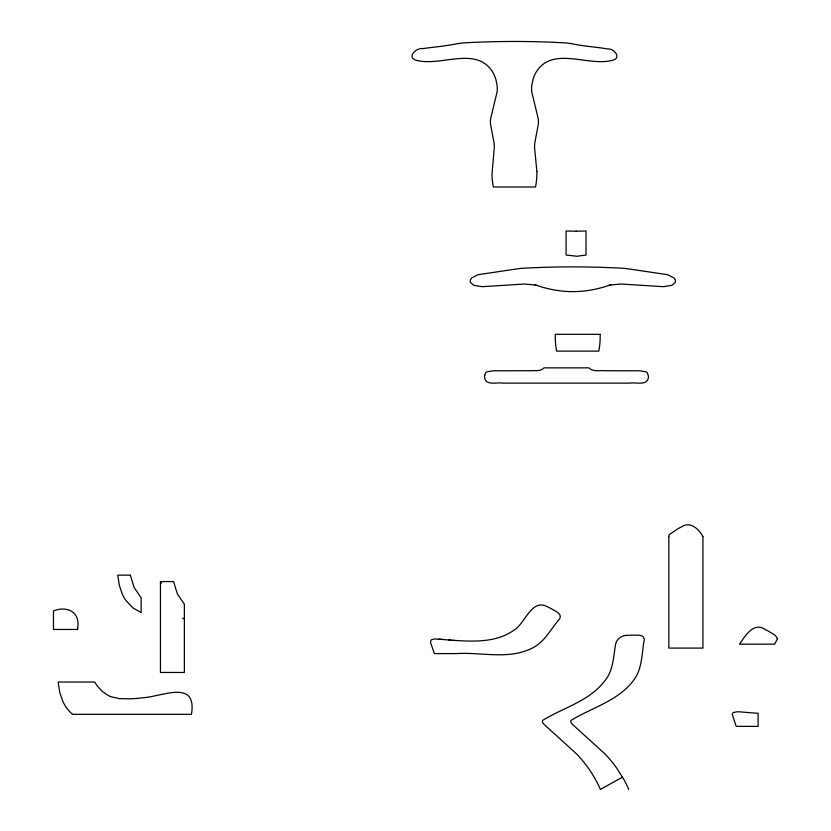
<?xml version="1.0" encoding="UTF-8"?>
<svg xmlns="http://www.w3.org/2000/svg" width="831" height="831" viewBox="0 0 831 831"><rect width="100%" height="100%" fill="white"/><g stroke="black" fill="none" stroke-linecap="round" stroke-linejoin="round"><path stroke-width="1.25" d="M622.523 777.12L600.377 789.45A110.648 110.648 0 0 0 594.394 777.536L591.61 772.965A128.992 128.992 0 0 0 576.652 753.997L543.11 723.51L542.435 721.796A2.42 2.42 0 0 1 542.705 720.373C563.003 707.742 588.774 701.437 604.21 681.513C613.247 671.365 613.382 657.311 615.501 644.711C616.602 638.395 622.357 634.926 628.413 635.3A73.814 73.814 0 0 1 631.83 635.154C635.84 635.538 643.256 633.721 644.305 639.143C641.916 651.857 642.498 665.797 635.684 677.255C620.975 700.201 592.794 707.004 571.074 720.373A2.42 2.42 0 0 0 570.814 721.796L571.479 723.51L605.051 753.977A131.184 131.184 0 0 1 616.997 768.519L624.071 779.852A109.754 109.754 0 0 1 628.745 789.45M609.227 285.137L621.079 284.025L663.543 286.695L671.967 285.313L675.447 282.239L675.395 280.026L673.951 277.876L667.49 274.666L630.584 269.192A162.419 162.419 0 0 0 623.572 268.278C588.992 266.429 556.697 266.429 522.128 268.278A162.419 162.419 0 0 0 515.106 269.192L478.199 274.666L471.738 277.876L470.294 280.026L470.253 282.239L473.722 285.313L482.146 286.695L524.61 284.025L536.462 285.137M610.806 284.753C585.076 293.914 560.613 293.914 534.884 284.753M72.629 714.317L191.473 714.317C197.207 679.291 162.918 696.191 143.96 697.656A170.251 170.251 0 0 1 130.374 698.829L119.373 698.611L111.447 696.856A26.499 26.499 0 0 1 107.833 695.246L102.4 691.465L97.778 686.562A38.621 38.621 0 0 1 94.744 682.033L58.128 682.033L59.749 692.4L62.657 701A37.104 37.104 0 0 0 72.588 714.359M455.024 640.493L456.344 640.576M452.48 640.306L453.736 640.4M442.508 639.455L434.603 638.977L431.725 639.683A2.42 2.42 0 0 0 430.79 640.815L430.551 642.633L434.395 653.602L456.344 653.602C480.754 651.951 507.284 659.824 530.853 648.803C544.232 643.069 550.6 629.14 559.699 618.742C562.473 613.299 554.474 610.858 551.046 608.572A73.814 73.814 0 0 0 547.993 607.046C531.705 597.645 525.587 622.814 514.701 629.659C495.868 643.526 470.969 641.542 448.885 640.015M438.893 639.143L439.89 639.226M450.786 640.171L442.019 639.403M440.638 639.288L441.562 639.371M184.368 618.887L182.695 618.254M702.933 536.556C698.84 528.921 689.969 520.746 681.264 527.031A73.814 73.814 0 0 0 678.221 528.568L669.62 534.385A3.366 3.366 0 0 0 668.737 536.67M161.152 583.269L160.985 581.565M702.933 536.67L702.933 648.087L668.83 648.087L668.83 536.67M536.888 171.477L536.878 174.323A73.969 73.969 0 0 1 536.109 183.63L535.538 186.996L493.334 186.996L492.762 183.63A73.969 73.969 0 0 1 491.983 174.323L494.227 148.5A34.061 34.061 0 0 0 494.081 143.067L490.456 123.674A26.301 26.301 0 0 1 490.674 118.594L497.156 91.628A31.422 31.422 0 0 0 497.104 85.655L495.972 79.859A35.567 35.567 0 0 0 493.084 72.744C476.932 45.248 441.251 66.854 416.591 60.362C406.047 57.661 415.967 47.606 422.761 48.603C434.083 47.024 445.478 46.1 456.686 43.794A162.419 162.419 0 0 1 463.708 42.88C497.447 40.989 531.425 40.989 565.153 42.88A162.419 162.419 0 0 1 572.175 43.794C583.881 46.287 595.858 46.952 607.638 48.915C614.338 48.302 621.983 58.295 612.281 60.362C587.621 66.854 551.94 45.238 535.777 72.744A35.567 35.567 0 0 0 532.889 79.859L531.767 85.655A31.422 31.422 0 0 0 531.705 91.628L538.187 118.594A26.301 26.301 0 0 1 538.415 123.674L534.78 143.067A34.061 34.061 0 0 0 534.645 148.5L536.888 171.477M732.35 714.681L736.183 726.356L758.142 726.356L758.142 713.32L737.97 711.72L733.524 712.437A2.42 2.42 0 0 0 732.589 713.559L732.35 714.681M77.647 628.163L77.626 629.462L53.475 629.462L53.475 610.951C67.207 605.435 80.451 612.135 77.647 628.163M777.525 638.686L774.658 644.16L739.507 644.16C745.189 636.047 753.499 621.65 765.071 629.441A73.814 73.814 0 0 1 768.124 630.978L775.406 635.476L777.525 638.686M484.712 375.228L484.629 375.789A8.715 8.715 0 0 0 484.66 378.084C486.332 385.989 497.322 381.98 502.838 383.122L630.137 383.122C635.663 381.98 646.643 385.989 648.325 378.084A8.715 8.715 0 0 0 648.346 375.789L647.266 372.818A3.708 3.708 0 0 0 646.217 371.862L639.86 370.782L605.477 370.751C600.148 370.107 592.981 372.246 588.94 367.853L544.035 367.853C540.503 371.966 533.99 370.2 529.191 370.751L493.126 370.782L486.769 371.862A3.708 3.708 0 0 0 485.709 372.818L484.712 375.228M576.247 231.195L586.021 230.997L586.021 255.044L577.036 256.239L566.088 255.044L566.088 230.997L576.247 231.195M600.138 334.322L555.295 334.322A75.455 75.455 0 0 0 556.604 351.108L598.819 351.108A75.455 75.455 0 0 0 600.138 334.322M130.342 575.145L117.753 575.145L119.373 585.512L122.282 594.113A39.649 39.649 0 0 0 125.938 600.522L133.137 608.126L141.135 612.457L141.135 597.821L134.144 587.507L130.342 575.145M173.575 581.565L160.445 581.565L160.445 672.456L184.368 672.456L184.368 604.251L177.367 593.936L173.575 581.565"/></g></svg>
